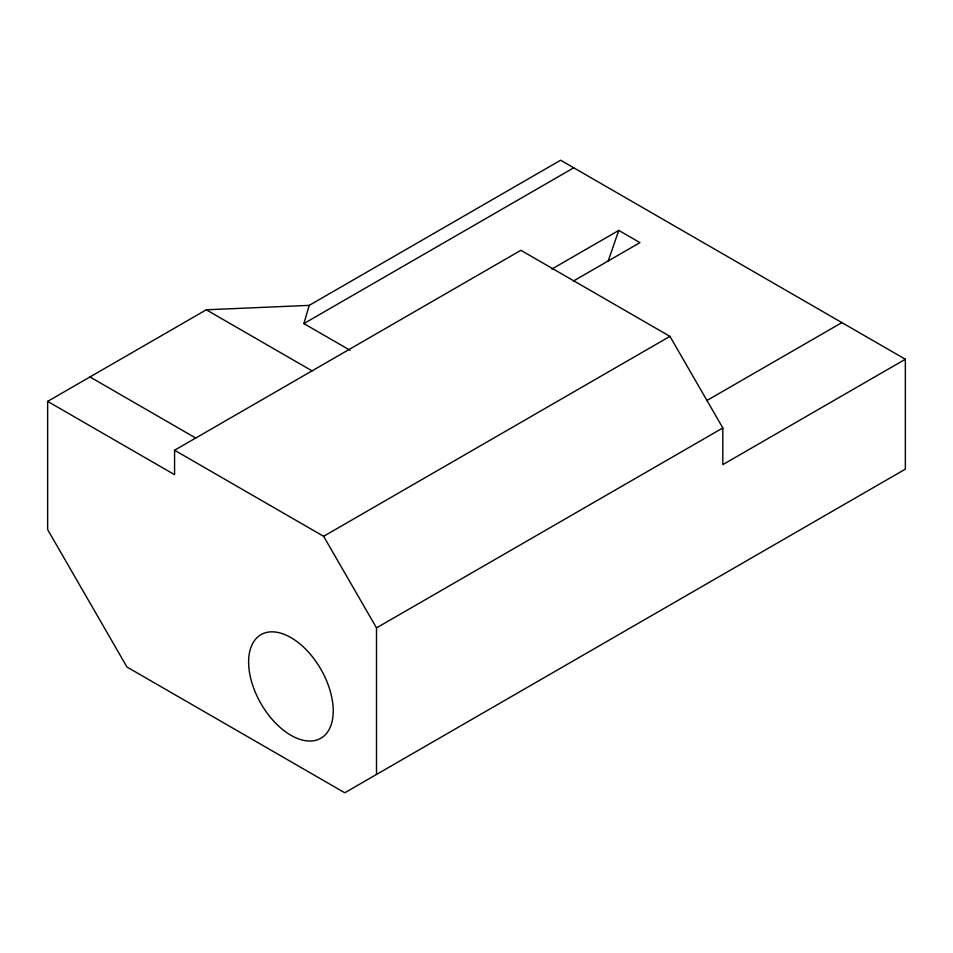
<?xml version="1.0" encoding="UTF-8"?>
<svg xmlns="http://www.w3.org/2000/svg" width="953" height="953" viewBox="0 0 953 953"><rect width="100%" height="100%" fill="white"/><g stroke="black" fill="none" stroke-linecap="round" stroke-linejoin="round"><path stroke-width="1.43" d="M349.942 350.18L303.876 323.591L309.237 305.365L560.626 160.223L905.35 359.245L905.35 469.138L344.783 792.777L126.975 667.029L47.65 529.63L47.65 401.392L206.301 309.796L309.237 305.365M608.121 261.229L618.795 230.412L639.951 242.634L573.372 281.064M303.876 323.591L573.754 167.799M47.65 401.392L174.578 474.677L174.578 450.245L520.886 250.305L669.935 336.361L722.815 427.957L722.815 464.635L905.35 359.245M551.858 269.056L618.795 230.412M174.578 450.245L323.627 536.301L669.935 336.361M706.554 400.713L841.892 322.602M376.506 774.455L376.506 627.896L722.815 427.957M206.301 309.796L312.072 370.86M89.963 376.971L195.722 438.035M323.627 536.301L376.506 627.896M248.614 662.013A59.836 34.546 60 0 0 312.072 740.957A59.836 34.546 60 0 0 312.072 656.343A59.836 34.546 60 0 0 248.614 662.013"/></g></svg>
